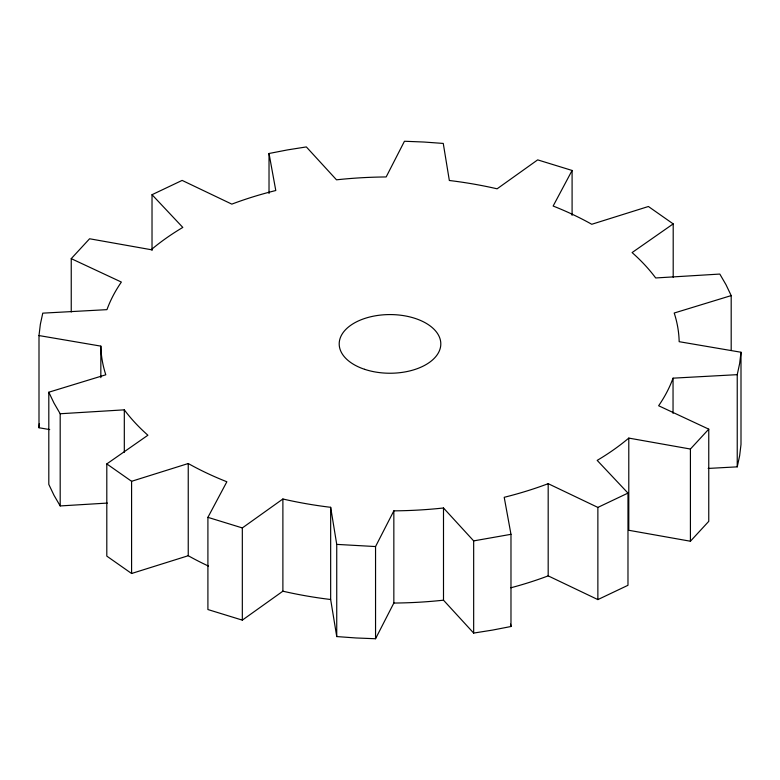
<?xml version="1.0" encoding="UTF-8"?>
<svg xmlns="http://www.w3.org/2000/svg" width="780" height="780" viewBox="0 0 780 780"><rect width="100%" height="100%" fill="white"/><g stroke="black" fill="none" stroke-linecap="round" stroke-linejoin="round"><path stroke-width="1.17" d="M49.705 429.585L39 427.752L39 335.566L40.346 324.324L42.764 313.151L106.957 309.65A289.195 166.969 0 0 1 121.368 282.067L71.243 258.648L89.583 238.768L151.213 249.717A289.195 166.969 0 0 1 182.812 227.419L152.022 194.707L182.13 180.404L231.816 204.126A289.195 166.969 0 0 1 275.788 190.515L269.022 153.494L287.518 149.906L306.335 146.923L336.502 179.819A289.195 166.969 0 0 1 386.159 176.953L404.45 141.258L423.91 142.028L443.264 143.432L449.339 180.492A289.195 166.969 0 0 1 497.113 188.809L537.673 159.871L572.091 170.459L572.091 215.339M39 427.752L39.38 423.54M572.091 170.459L553.137 206.037A289.195 166.969 0 0 1 591.757 224.279L648.414 206.505L673.198 223.889L632.102 252.574A289.195 166.969 0 0 1 655.688 277.963L719.813 274.063L726.014 284.739L731.192 295.601L674.203 313.024A289.195 166.969 0 0 1 679.166 341.689L741 352.248L739.654 363.48L737.236 374.663L737.236 466.849L708.162 468.439M737.236 466.849L739.654 455.676L741 444.434L741 352.248M39 335.566L100.835 346.125A289.195 166.969 0 0 0 105.797 374.79L48.809 392.213L53.986 403.065L60.187 413.751L124.312 409.841A289.195 166.969 0 0 0 147.898 435.23L106.802 463.915L131.586 481.299L188.243 463.525A289.195 166.969 0 0 0 226.863 481.767L207.909 517.345L242.326 527.933L282.886 498.995A289.195 166.969 0 0 0 330.661 507.312L330.661 599.508L336.736 636.568L356.09 637.972L375.55 638.742L375.55 546.556L393.841 510.851A289.195 166.969 0 0 0 443.498 507.985L473.665 540.891L473.665 633.077L492.482 630.094L510.978 626.506L510.978 534.319L504.212 497.299A289.195 166.969 0 0 0 548.184 483.678L597.87 507.409L627.978 493.096L597.188 460.385A289.195 166.969 0 0 0 628.787 438.087L690.417 449.036L708.757 429.156L658.632 405.746A289.195 166.969 0 0 0 673.042 378.163L737.236 374.663M375.55 638.742L393.841 603.047L393.841 510.851M628.787 438.087L628.787 530.283L690.417 541.232L708.757 521.352L708.757 429.156M207.909 517.345L207.909 609.541L242.326 620.129L282.886 591.191A289.195 166.969 0 0 0 330.661 599.508M510.861 587.779A289.195 166.969 0 0 0 548.184 575.874L597.87 599.596L627.978 585.292L627.978 493.096M106.802 463.915L106.802 556.111L131.586 573.495L188.243 555.721A289.195 166.969 0 0 0 208.484 566.075M510.978 534.319L473.665 540.891M48.809 392.213L48.809 484.399L53.986 495.261L60.187 505.937L107.377 503.071M375.55 546.556L336.736 544.382L330.661 507.312M443.498 507.985L443.498 600.181L473.665 633.077M510.539 624.127L510.978 626.506M731.192 295.601L731.192 350.191M690.417 449.036L690.417 541.232M673.198 223.889L673.198 277.27M673.042 378.163L673.042 413.341M597.87 507.409L597.87 599.596M548.184 483.678L548.184 575.874M336.736 544.382L336.736 636.568M282.886 498.995L282.886 591.191M269.022 153.494L269.022 193.518M242.326 527.933L242.326 620.129M188.243 463.525L188.243 555.721M152.022 194.707L152.022 250.516M131.586 481.299L131.586 573.495M124.312 409.841L124.312 452.302M100.835 346.125L100.835 377.666M71.243 258.648L71.243 312.019M60.187 413.751L60.187 505.937M443.498 600.181A289.195 166.969 0 0 1 393.841 603.047M364.591 369.31A50.807 29.338 0 0 0 440.807 343.902A50.807 29.338 0 0 0 364.591 318.503A50.807 29.338 0 0 0 364.591 369.31"/></g></svg>
